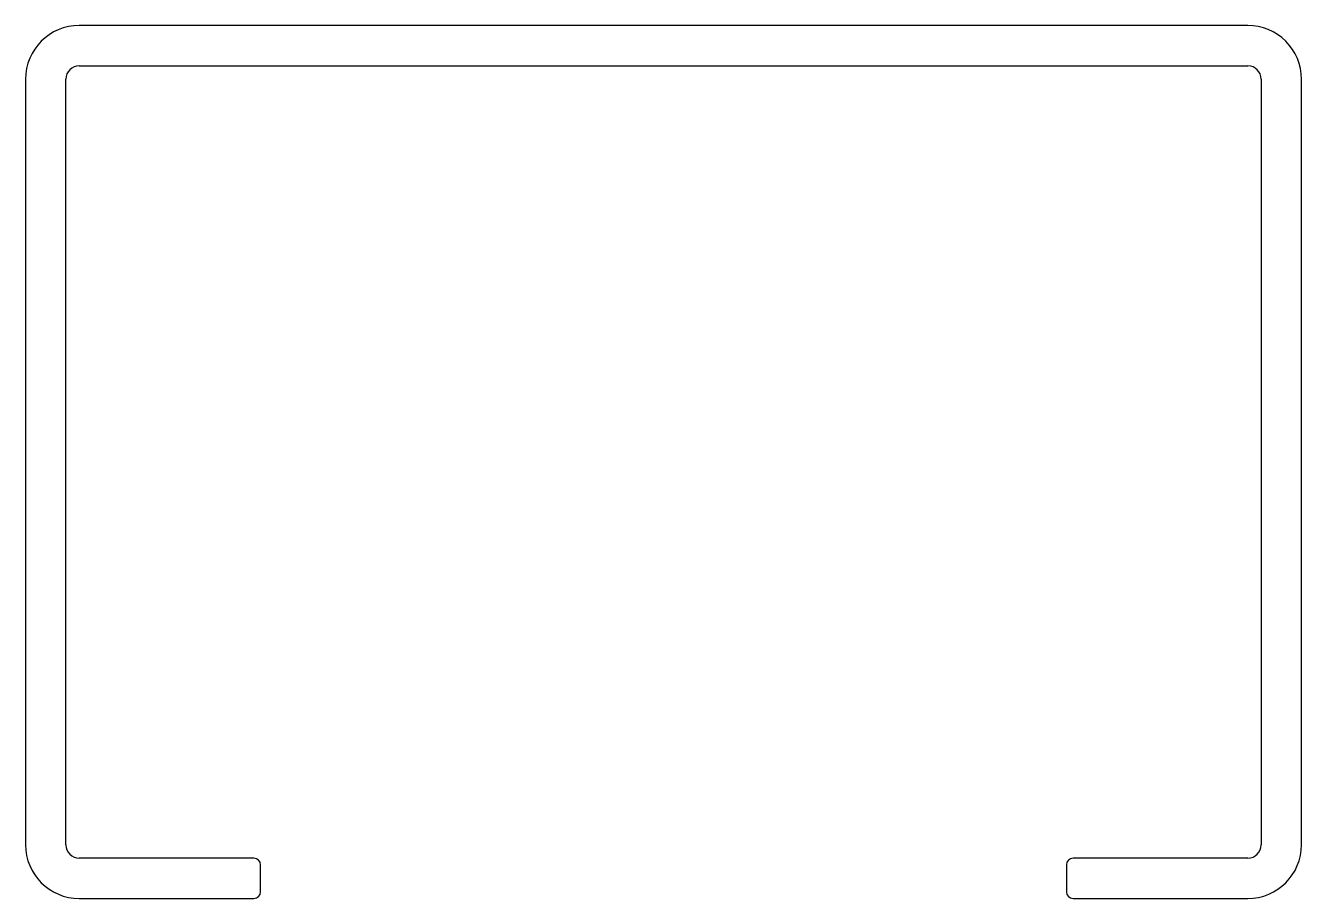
# Model space of a CAD drawing. Extents: x 2349 to 2539, y 1695 to 1825.
import ezdxf

# ---------------------------------------------------------------- set-up
doc = ezdxf.new("R2010")
doc.units = 0
doc.layers.get('0').update_dxf_attribs({"linetype": 'CONTINUOUS'})

msp = doc.modelspace()

# ---------------------------------------------------------------- linework, layer by layer
for p, q in [((2531.38, 1825.46), (2357.38, 1825.46)), ((2357.39, 1819.46), (2531.39, 1819.46)), ((2349.39, 1817.45), (2349.39, 1703.46)), ((2355.39, 1703.46), (2355.39, 1817.46)), ((2533.39, 1817.46), (2533.39, 1703.46)), ((2539.39, 1703.46), (2539.39, 1817.46)), ((2383.39, 1701.46), (2357.39, 1701.46)), ((2531.39, 1701.46), (2505.39, 1701.46)), ((2384.39, 1696.46), (2384.39, 1700.46)), ((2504.39, 1700.46), (2504.39, 1696.46)), ((2357.39, 1695.46), (2383.39, 1695.46)), ((2505.39, 1695.46), (2531.39, 1695.46))]:
    msp.add_line(p, q)
for centre, radius, start, end in [((2357.39, 1817.46), 8, 90.0442, 180.0313), ((2531.39, 1817.46), 8, 0.0313, 90.0442), ((2357.39, 1817.46), 2, 90, 180), ((2531.39, 1817.46), 2, 0, 90), ((2357.39, 1703.46), 8, 180, 270), ((2357.39, 1703.46), 2, 180, 270), ((2531.39, 1703.46), 2, 270, 360), ((2531.39, 1703.46), 8, 270, 0), ((2383.39, 1700.46), 1, 0, 90), ((2505.39, 1700.46), 1, 90, 180), ((2383.39, 1696.46), 1, 270, 360), ((2505.39, 1696.46), 1, 180, 270)]:
    msp.add_arc(centre, radius, start, end)

doc.saveas('drawing.dxf')
